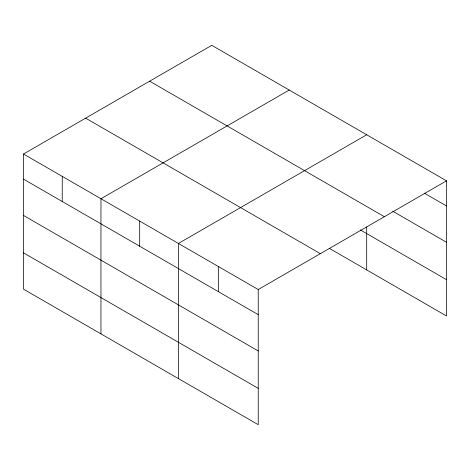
<?xml version="1.0" encoding="UTF-8"?>
<svg xmlns="http://www.w3.org/2000/svg" width="470" height="470" viewBox="0 0 470 470"><rect width="100%" height="100%" fill="white"/><g stroke="black" fill="none" stroke-linecap="round" stroke-linejoin="round"><path stroke-width="0.7" d="M258.23 350.961L258.23 289.538L23.5 154.019L23.5 289.156L258.23 424.68L258.23 350.961L23.5 215.436M329.229 248.278L446.5 315.981L446.5 180.844L211.77 45.32L23.5 154.019M289.232 90.046L100.962 198.739L100.962 333.876M366.694 134.767L178.424 243.46L178.424 378.603M258.23 289.538L446.5 180.844M424.334 193.158L446.5 205.954M392.662 211.183L446.5 242.262M149.642 81.192L384.372 216.711M360.343 229.93L446.5 279.674M85.628 118.146L320.358 253.671M23.5 179.129L258.23 314.653M23.5 252.848L258.23 388.367M366.694 226.992L366.694 269.903M218.327 266.502L218.327 291.612M139.69 221.1L139.69 246.209M62.228 176.379L62.228 201.489"/></g></svg>
